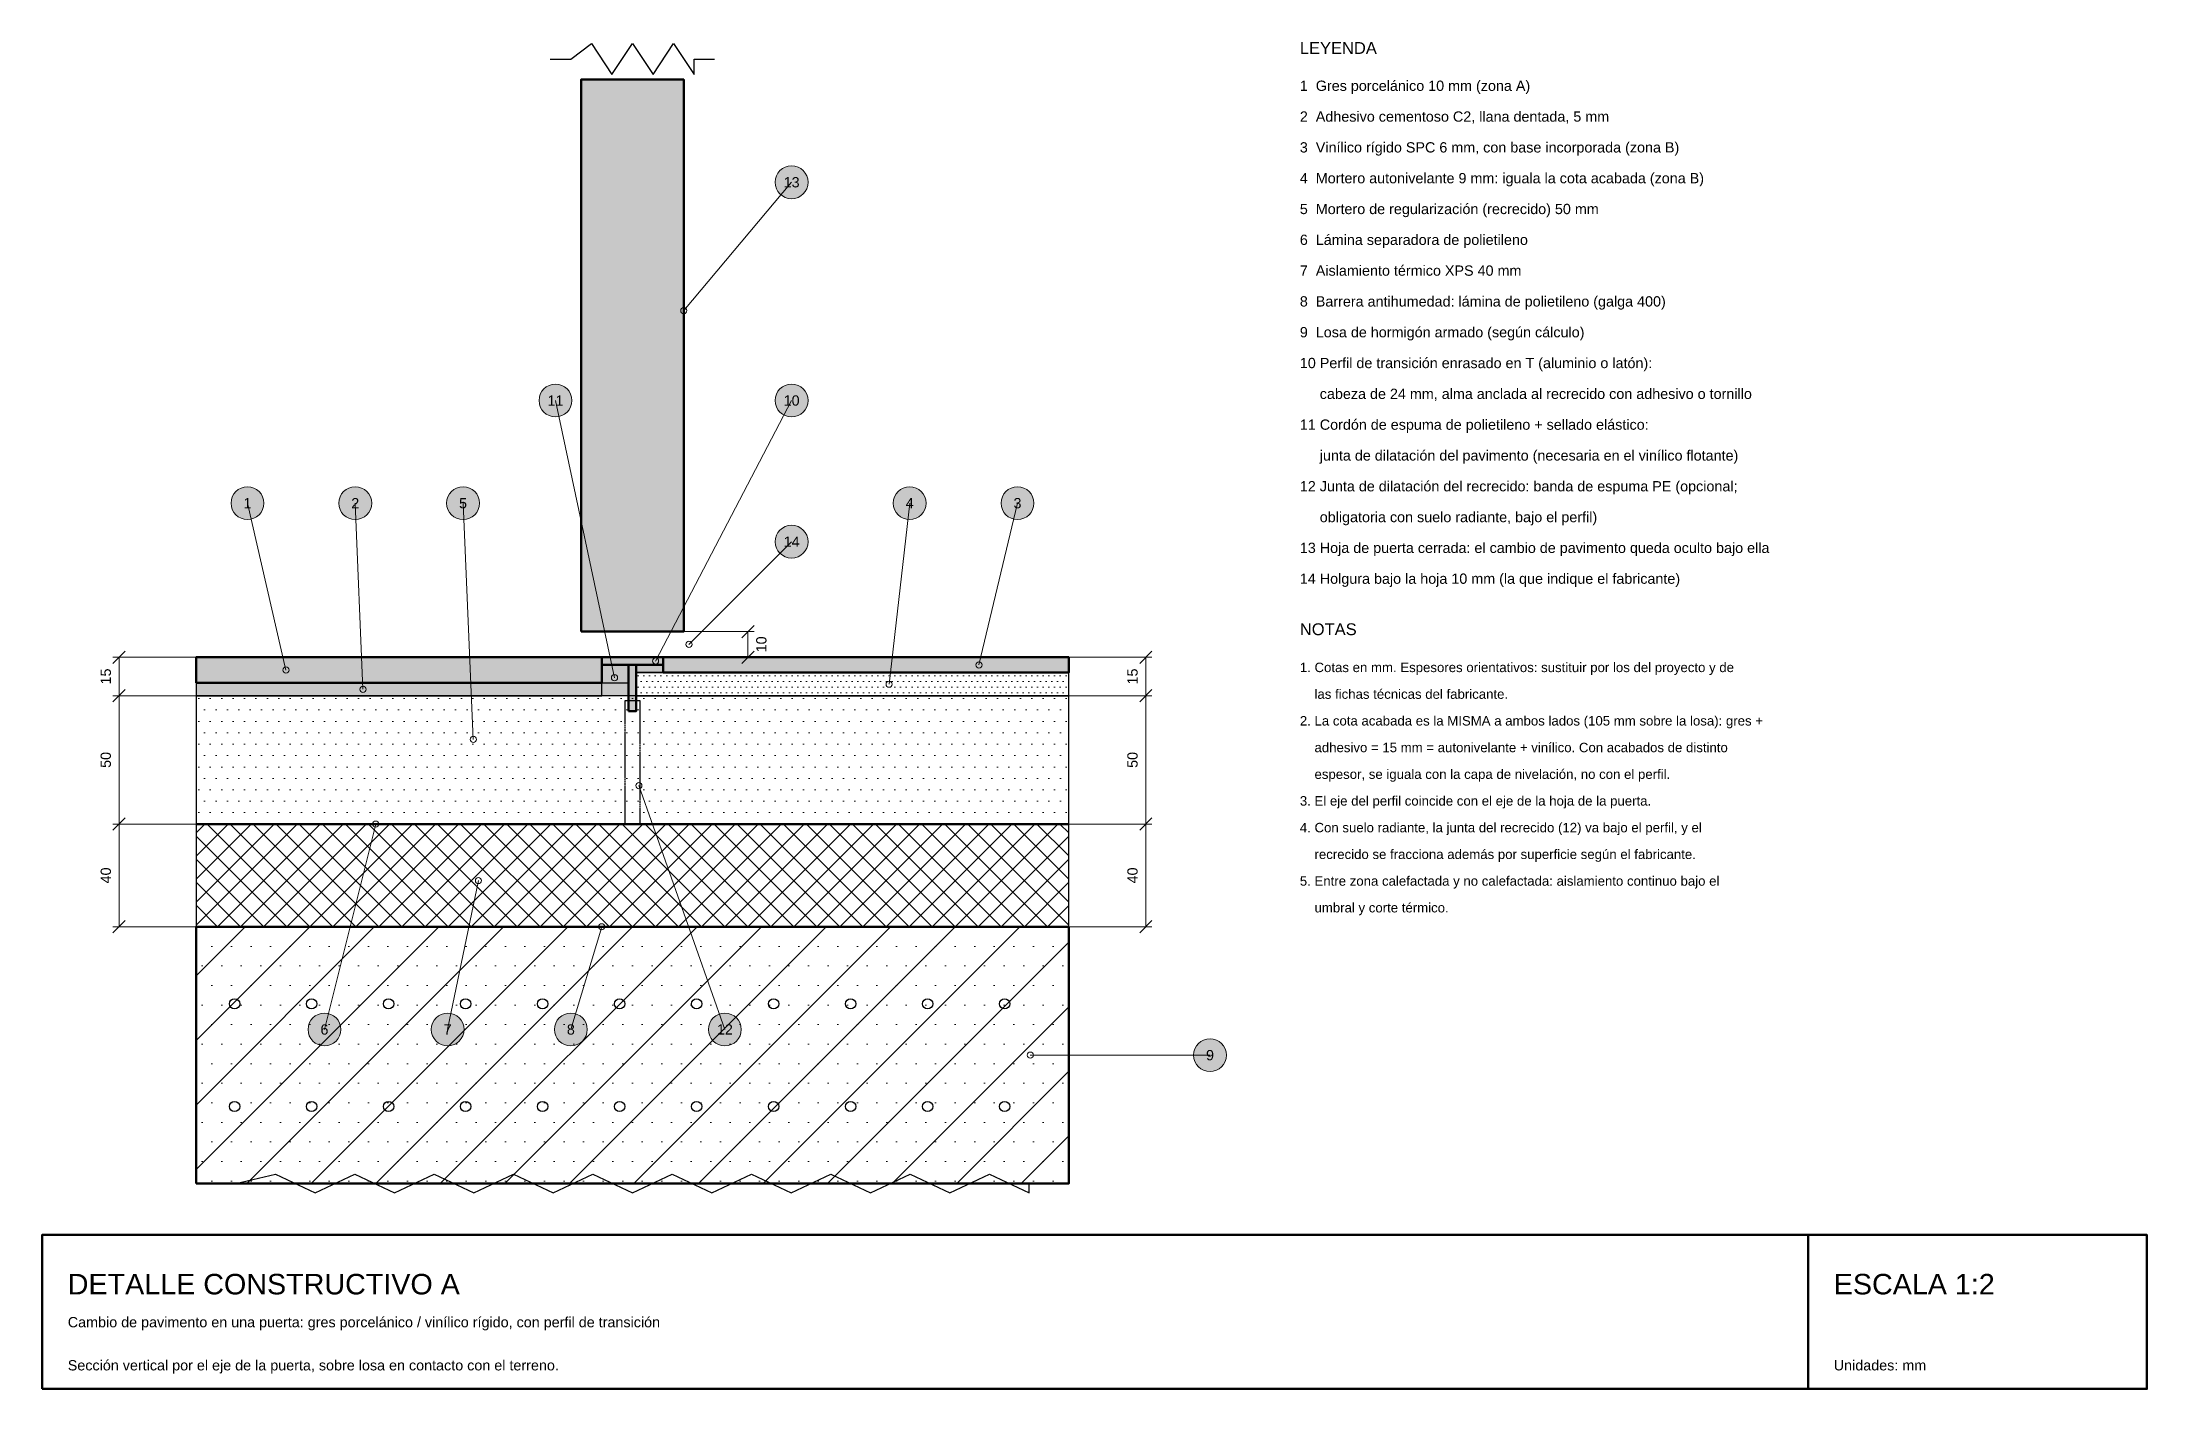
# Model space of a CAD drawing. Header units: millimetres. Extents: x -230 to 590, y -180 to 345.
import ezdxf
from ezdxf.enums import TextEntityAlignment as Align

# ---------------------------------------------------------------- set-up
doc = ezdxf.new("R2010")
doc.units = ezdxf.units.MM
doc.linetypes.add('DASHED', pattern=[1.524, 1.27, -0.254])
for name, color, linetype, lineweight in [('DET-CORTE', 7, 'Continuous', 50), ('DET-COTAS', 3, 'Continuous', 13), ('DET-ELEMENTOS', 7, 'Continuous', 25), ('DET-MARCO', 7, 'Continuous', 50), ('DET-RAYADOS', 8, 'Continuous', 9), ('DET-ROTURA', 7, 'Continuous', 25), ('DET-TEXTO', 7, 'Continuous', 13)]:
    doc.layers.add(name, color=color, linetype=linetype, lineweight=lineweight)
doc.styles.get("Standard").update_dxf_attribs({"font": 'arial.ttf'})

msp = doc.modelspace()

# ---------------------------------------------------------------- hatches: boundary and pattern name
at = {"layer": 'DET-RAYADOS'}
h = msp.add_hatch(color=254, dxfattribs=at)
h.dxf.hatch_style = 1
h.paths.add_polyline_path([(-20, 115), (20, 115), (20, 330), (-20, 330)])
h = msp.add_hatch(color=9, dxfattribs=at)
h.dxf.hatch_style = 1
h.paths.add_polyline_path([(-170, 95), (-12, 95), (-12, 105), (-170, 105)])
h = msp.add_hatch(color=4, dxfattribs=at)
h.dxf.hatch_style = 1
h.paths.add_polyline_path([(-12, 102), (12, 102), (12, 105), (-12, 105)])
h = msp.add_hatch(color=30, dxfattribs=at)
h.dxf.hatch_style = 1
h.paths.add_polyline_path([(-12, 95), (-1.5, 95), (-1.5, 102), (-12, 102)])
h = msp.add_hatch(color=4, dxfattribs=at)
h.dxf.hatch_style = 1
h.paths.add_polyline_path([(-1.5, 84), (1.5, 84), (1.5, 102), (-1.5, 102)])
h = msp.add_hatch(color=30, dxfattribs=at)
h.dxf.hatch_style = 1
h.paths.add_polyline_path([(1.5, 99), (12, 99), (12, 102), (1.5, 102)])
h = msp.add_hatch(dxfattribs=at)
h.set_pattern_fill('DOTS', scale=1.4)
h.paths.add_polyline_path([(1.5, 90), (170, 90), (170, 99), (1.5, 99)])
h = msp.add_hatch(color=252, dxfattribs=at)
h.dxf.hatch_style = 1
h.paths.add_polyline_path([(12, 99), (170, 99), (170, 105), (12, 105)])
h = msp.add_hatch(color=8, dxfattribs=at)
h.dxf.hatch_style = 1
h.paths.add_polyline_path([(-170, 90), (-12, 90), (-12, 95), (-170, 95)])
h = msp.add_hatch(color=30, dxfattribs=at)
h.dxf.hatch_style = 1
h.paths.add_polyline_path([(-12, 90), (-1.5, 90), (-1.5, 95), (-12, 95)])
h = msp.add_hatch(dxfattribs=at)
h.set_pattern_fill('DOTS', scale=2.8)
h.paths.add_polyline_path([(-170, 40), (170, 40), (170, 90), (-170, 90)])
h = msp.add_hatch(dxfattribs=at)
h.set_pattern_fill('ANSI37', scale=2)
h.paths.add_polyline_path([(-170, 0), (170, 0), (170, 40), (-170, 40)])
h = msp.add_hatch(dxfattribs=at)
h.set_pattern_fill('DOTS', scale=4.8)
h.paths.add_polyline_path([(-170, -100), (170, -100), (170, 0), (-170, 0)])
h = msp.add_hatch(dxfattribs=at)
h.set_pattern_fill('ANSI31', scale=5.6)
h.paths.add_polyline_path([(-170, -100), (170, -100), (170, 0), (-170, 0)])
at = {"layer": 'DET-TEXTO', "true_color": 0xffffff}
h = msp.add_hatch(color=7, dxfattribs=at)
h.dxf.hatch_style = 1
edge = h.paths.add_edge_path()
edge.add_arc((62, 290), 6.4, 0, 360)
h = msp.add_hatch(color=7, dxfattribs=at)
h.dxf.hatch_style = 1
edge = h.paths.add_edge_path()
edge.add_arc((-30, 205), 6.4, 0, 360)
h = msp.add_hatch(color=7, dxfattribs=at)
h.dxf.hatch_style = 1
edge = h.paths.add_edge_path()
edge.add_arc((62, 205), 6.4, 0, 360)
h = msp.add_hatch(color=7, dxfattribs=at)
h.dxf.hatch_style = 1
edge = h.paths.add_edge_path()
edge.add_arc((-150, 165), 6.4, 0, 360)
h = msp.add_hatch(color=7, dxfattribs=at)
h.dxf.hatch_style = 1
edge = h.paths.add_edge_path()
edge.add_arc((-108, 165), 6.4, 0, 360)
h = msp.add_hatch(color=7, dxfattribs=at)
h.dxf.hatch_style = 1
edge = h.paths.add_edge_path()
edge.add_arc((-66, 165), 6.4, 0, 360)
h = msp.add_hatch(color=7, dxfattribs=at)
h.dxf.hatch_style = 1
edge = h.paths.add_edge_path()
edge.add_arc((108, 165), 6.4, 0, 360)
h = msp.add_hatch(color=7, dxfattribs=at)
h.dxf.hatch_style = 1
edge = h.paths.add_edge_path()
edge.add_arc((150, 165), 6.4, 0, 360)
h = msp.add_hatch(color=7, dxfattribs=at)
h.dxf.hatch_style = 1
edge = h.paths.add_edge_path()
edge.add_arc((62, 150), 6.4, 0, 360)
h = msp.add_hatch(color=7, dxfattribs=at)
h.dxf.hatch_style = 1
edge = h.paths.add_edge_path()
edge.add_arc((-120, -40), 6.4, 0, 360)
h = msp.add_hatch(color=7, dxfattribs=at)
h.dxf.hatch_style = 1
edge = h.paths.add_edge_path()
edge.add_arc((-72, -40), 6.4, 0, 360)
h = msp.add_hatch(color=7, dxfattribs=at)
h.dxf.hatch_style = 1
edge = h.paths.add_edge_path()
edge.add_arc((-24, -40), 6.4, 0, 360)
h = msp.add_hatch(color=7, dxfattribs=at)
h.dxf.hatch_style = 1
edge = h.paths.add_edge_path()
edge.add_arc((36, -40), 6.4, 0, 360)
h = msp.add_hatch(color=7, dxfattribs=at)
h.dxf.hatch_style = 1
edge = h.paths.add_edge_path()
edge.add_arc((225, -50), 6.4, 0, 360)

# ---------------------------------------------------------------- linework, layer by layer
at = {"layer": 'DET-CORTE'}
for points in [[(-20, 115), (20, 115), (20, 330), (-20, 330)], [(-170, 95), (-12, 95), (-12, 105), (-170, 105)], [(-12, 102), (12, 102), (12, 105), (-12, 105)], [(-1.5, 84), (1.5, 84), (1.5, 102), (-1.5, 102)], [(12, 99), (170, 99), (170, 105), (12, 105)], [(-170, -100), (170, -100), (170, 0), (-170, 0)]]:
    msp.add_lwpolyline(points, close=True, dxfattribs=at)
for points in [[(-170, 40), (170, 40)], [(-170, 0), (170, 0)]]:
    msp.add_lwpolyline(points, dxfattribs=at)
at = {"layer": 'DET-COTAS'}
for points in [[(20, 115), (47.4, 115)], [(42.6, 112.6), (47.4, 117.4)], [(45, 105), (45, 115)], [(-202.4, 102.6), (-197.6, 107.4)], [(42.6, 102.6), (47.4, 107.4)], [(197.6, 102.6), (202.4, 107.4)], [(-170, 105), (-202.4, 105)], [(-200, 90), (-200, 105)], [(20, 105), (47.4, 105)], [(170, 105), (202.4, 105)], [(200, 90), (200, 105)], [(-202.4, 87.6), (-197.6, 92.4)], [(-202.4, 87.6), (-197.6, 92.4)], [(197.6, 87.6), (202.4, 92.4)], [(197.6, 87.6), (202.4, 92.4)], [(-170, 90), (-202.4, 90)], [(-170, 90), (-202.4, 90)], [(-200, 40), (-200, 90)], [(170, 90), (202.4, 90)], [(170, 90), (202.4, 90)], [(200, 40), (200, 90)], [(-202.4, 37.6), (-197.6, 42.4)], [(-202.4, 37.6), (-197.6, 42.4)], [(197.6, 37.6), (202.4, 42.4)], [(197.6, 37.6), (202.4, 42.4)], [(-170, 40), (-202.4, 40)], [(-170, 40), (-202.4, 40)], [(-200, 0), (-200, 40)], [(170, 40), (202.4, 40)], [(170, 40), (202.4, 40)], [(200, 0), (200, 40)], [(-202.4, -2.4), (-197.6, 2.4)], [(-170, 0), (-202.4, 0)], [(170, 0), (202.4, 0)], [(197.6, -2.4), (202.4, 2.4)]]:
    msp.add_lwpolyline(points, dxfattribs=at)
at = {"layer": 'DET-ELEMENTOS'}
for points in [[(-12, 95), (-1.5, 95), (-1.5, 102), (-12, 102)], [(1.5, 99), (12, 99), (12, 102), (1.5, 102)], [(1.5, 90), (170, 90), (170, 99), (1.5, 99)], [(-170, 90), (-12, 90), (-12, 95), (-170, 95)], [(-170, 40), (170, 40), (170, 90), (-170, 90)], [(-170, 0), (170, 0), (170, 40), (-170, 40)]]:
    msp.add_lwpolyline(points, close=True, dxfattribs=at)
at = {"layer": 'DET-ELEMENTOS', "linetype": 'DASHED', "ltscale": 0.6}
msp.add_lwpolyline([(-3, 40), (3, 40), (3, 88), (-3, 88)], close=True, dxfattribs=at)
at = {"layer": 'DET-ELEMENTOS'}
for centre in [(-155, -30), (-125, -30), (-95, -30), (-65, -30), (-35, -30), (-5, -30), (25, -30), (55, -30), (85, -30), (115, -30), (145, -30), (-155, -70), (-125, -70), (-95, -70), (-65, -70), (-35, -70), (-5, -70), (25, -70), (55, -70), (85, -70), (115, -70), (145, -70)]:
    msp.add_circle(centre, 2, dxfattribs=at)
at = {"layer": 'DET-MARCO'}
msp.add_lwpolyline([(-230, -180), (590, -180), (590, -120), (-230, -120)], close=True, dxfattribs=at)
msp.add_lwpolyline([(458, -180), (458, -120)], dxfattribs=at)
at = {"layer": 'DET-ROTURA'}
for points in [[(-32, 338), (-24, 338), (-16, 344), (-8, 332), (0, 344), (8, 332), (16, 344), (24, 332), (24, 338), (32, 338)], [(-170, -100), (-154.55, -100), (-139.09, -96.4), (-123.64, -103.6), (-108.18, -96.4), (-92.73, -103.6), (-77.27, -96.4), (-61.82, -103.6), (-46.36, -96.4), (-30.91, -103.6), (-15.45, -96.4), (0, -103.6), (15.45, -96.4), (30.91, -103.6), (46.36, -96.4), (61.82, -103.6), (77.27, -96.4), (92.73, -103.6), (108.18, -96.4), (123.64, -103.6), (139.09, -96.4), (154.55, -103.6), (154.55, -100), (170, -100)]]:
    msp.add_lwpolyline(points, dxfattribs=at)
at = {"layer": 'DET-TEXTO'}
for points in [[(20, 240), (62, 290)], [(-7, 97), (-30, 205)], [(9, 103.5), (62, 205)], [(-135, 100), (-150, 165)], [(-105, 92.5), (-108, 165)], [(-62, 73), (-66, 165)], [(100, 94.5), (108, 165)], [(135, 102), (150, 165)], [(22, 110), (62, 150)], [(2.5, 55), (36, -40)], [(-100, 40), (-120, -40)], [(-60, 18), (-72, -40)], [(-12, 0), (-24, -40)], [(155, -50), (225, -50)]]:
    msp.add_lwpolyline(points, dxfattribs=at)
for centre, radius in [((62, 290), 6.4), ((20, 240), 1.2), ((-30, 205), 6.4), ((62, 205), 6.4), ((-150, 165), 6.4), ((-108, 165), 6.4), ((-66, 165), 6.4), ((108, 165), 6.4), ((150, 165), 6.4), ((62, 150), 6.4), ((22, 110), 1.2), ((-135, 100), 1.2), ((9, 103.5), 1.2), ((135, 102), 1.2), ((-105, 92.5), 1.2), ((-7, 97), 1.2), ((100, 94.5), 1.2), ((-62, 73), 1.2), ((2.5, 55), 1.2), ((-100, 40), 1.2), ((-60, 18), 1.2), ((-12, 0), 1.2), ((-120, -40), 6.4), ((-72, -40), 6.4), ((-24, -40), 6.4), ((36, -40), 6.4), ((155, -50), 1.2), ((225, -50), 6.4)]:
    msp.add_circle(centre, radius, dxfattribs=at)

# ---------------------------------------------------------------- texts
for s, height, p in [('LEYENDA', 4.6, (260, 340)), ('1  Gres porcelánico 10 mm (zona A)', 4, (260, 325.6)), ('2  Adhesivo cementoso C2, llana dentada, 5 mm', 4, (260, 313.6)), ('3  Vinílico rígido SPC 6 mm, con base incorporada (zona B)', 4, (260, 301.6)), ('4  Mortero autonivelante 9 mm: iguala la cota acabada (zona B)', 4, (260, 289.6)), ('5  Mortero de regularización (recrecido) 50 mm', 4, (260, 277.6)), ('6  Lámina separadora de polietileno', 4, (260, 265.6)), ('7  Aislamiento térmico XPS 40 mm', 4, (260, 253.6)), ('8  Barrera antihumedad: lámina de polietileno (galga 400)', 4, (260, 241.6)), ('9  Losa de hormigón armado (según cálculo)', 4, (260, 229.6)), ('10 Perfil de transición enrasado en T (aluminio o latón):', 4, (260, 217.6)), ('     cabeza de 24 mm, alma anclada al recrecido con adhesivo o tornillo', 4, (260, 205.6)), ('11 Cordón de espuma de polietileno + sellado elástico:', 4, (260, 193.6)), ('     junta de dilatación del pavimento (necesaria en el vinílico flotante)', 4, (260, 181.6)), ('12 Junta de dilatación del recrecido: banda de espuma PE (opcional;', 4, (260, 169.6)), ('     obligatoria con suelo radiante, bajo el perfil)', 4, (260, 157.6)), ('13 Hoja de puerta cerrada: el cambio de pavimento queda oculto bajo ella', 4, (260, 145.6)), ('14 Holgura bajo la hoja 10 mm (la que indique el fabricante)', 4, (260, 133.6)), ('NOTAS', 4.6, (260, 113.6)), ('1. Cotas en mm. Espesores orientativos: sustituir por los del proyecto y de', 3.68, (260, 99.2)), ('    las fichas técnicas del fabricante.', 3.68, (260, 88.8)), ('2. La cota acabada es la MISMA a ambos lados (105 mm sobre la losa): gres +', 3.68, (260, 78.4)), ('    adhesivo = 15 mm = autonivelante + vinílico. Con acabados de distinto', 3.68, (260, 68)), ('    espesor, se iguala con la capa de nivelación, no con el perfil.', 3.68, (260, 57.6)), ('3. El eje del perfil coincide con el eje de la hoja de la puerta.', 3.68, (260, 47.2)), ('4. Con suelo radiante, la junta del recrecido (12) va bajo el perfil, y el', 3.68, (260, 36.8)), ('    recrecido se fracciona además por superficie según el fabricante.', 3.68, (260, 26.4)), ('5. Entre zona calefactada y no calefactada: aislamiento continuo bajo el', 3.68, (260, 16)), ('    umbral y corte térmico.', 3.68, (260, 5.6)), ('DETALLE CONSTRUCTIVO A', 8, (-220, -143.2)), ('ESCALA 1:2', 8, (468, -143.2)), ('Cambio de pavimento en una puerta: gres porcelánico / vinílico rígido, con perfil de transición', 4, (-220, -156)), ('Sección vertical por el eje de la puerta, sobre losa en contacto con el terreno.', 4, (-220, -172.8)), ('Unidades: mm', 4, (468, -172.8))]:
    msp.add_text(s, height=height, dxfattribs=at).set_placement(p)
for s, p in [('13', (62, 290)), ('11', (-30, 205)), ('10', (62, 205)), ('1', (-150, 165)), ('2', (-108, 165)), ('5', (-66, 165)), ('4', (108, 165)), ('3', (150, 165)), ('14', (62, 150)), ('6', (-120, -40)), ('7', (-72, -40)), ('8', (-24, -40)), ('12', (36, -40)), ('9', (225, -50))]:
    msp.add_text(s, height=4, dxfattribs=at).set_placement(p, align=Align.MIDDLE_CENTER)
for s, p in [('10', (50.2, 110)), ('15', (-205.2, 97.5)), ('15', (194.8, 97.5)), ('50', (-205.2, 65)), ('50', (194.8, 65)), ('40', (-205.2, 20)), ('40', (194.8, 20))]:
    msp.add_text(s, height=4, rotation=90, dxfattribs=at).set_placement(p, align=Align.MIDDLE_CENTER)

doc.saveas('drawing.dxf')
